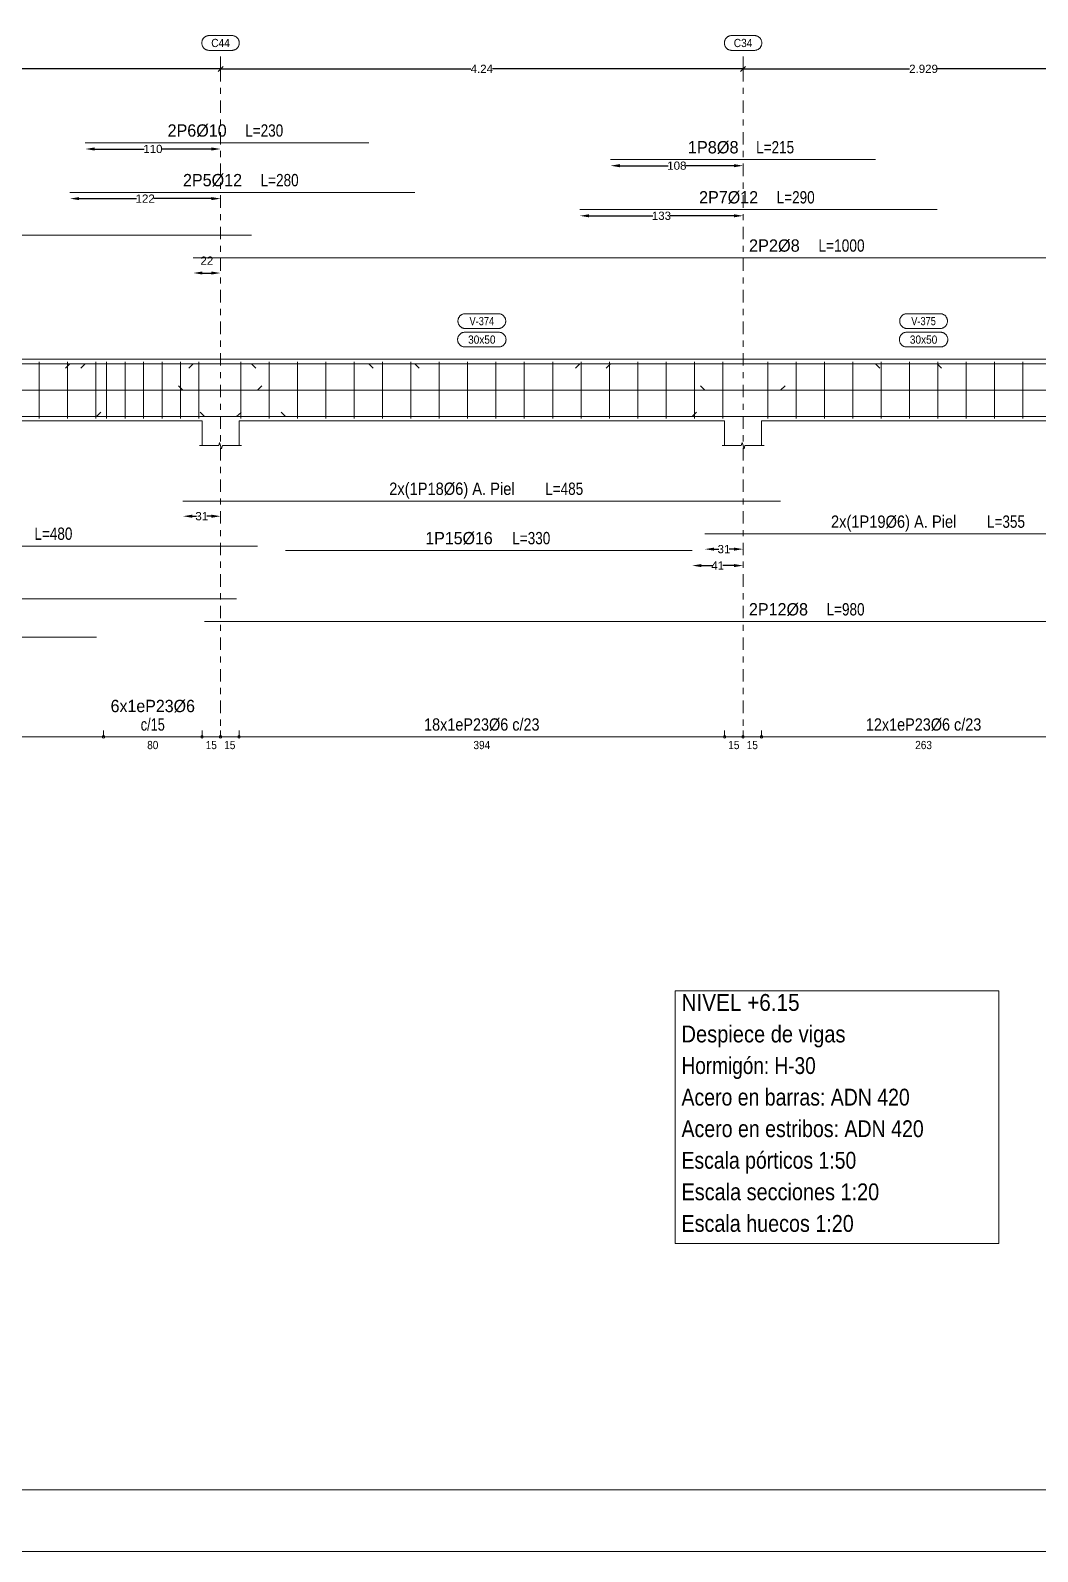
# Model space of a CAD drawing. Header units: millimetres. Extents: x 3 to 479, y -191 to 120.
# Drawn here: x 108.94 to 125.28, y -191.16 to -166.48 of the extents above; entities that cross this region are included whole.
import ezdxf
from ezdxf.enums import TextEntityAlignment as Align

# ---------------------------------------------------------------- set-up
doc = ezdxf.new("R2010")
doc.units = ezdxf.units.MM
doc.linetypes.add('CYPE_RAYAPUNTO', pattern=[0.4125, 0.2025, -0.105, 0, -0.105])
for name, color, linetype, lineweight in [('ALZ_ARM_LONG_ARM_TEXTOS', 3, 'Continuous', 9), ('ALZ_ARM_LONG_TXT_LONG', 3, 'Continuous', 9), ('ALZ_ARM_TRANS_TXT_EST', 3, 'Continuous', 9), ('ALZ_CONT_NUDOS', 122, 'Continuous', 9), ('ALZ_CONT_VIG_HORMIGON', 2, 'Continuous', 9), ('ALZ_COT_COT_ARM', 3, 'Continuous', 0), ('ALZ_COT_COT_EST', 3, 'Continuous', 0), ('ALZ_COT_COT_LIN_APOYOS', 2, 'CYPE_RAYAPUNTO', 0), ('ALZ_COT_LONGITUD_PROYECTADA', 122, 'Continuous', 0), ('ALZ_COT_TEXTOS_ESTRIBOS', 122, 'Continuous', 0), ('ALZ_REF_COT_LIN_AUX_COTA', 2, 'CYPE_RAYAPUNTO', 9), ('ALZ_REF_REF_NOMBRE', 3, 'Continuous', 9), ('ALZ_REF_REF_REFERENCIA', 3, 'Continuous', 9), ('ALZ_REF_TEXTO_REF_NOMBRE', 3, 'Continuous', 9), ('ALZ_REF_TEXTO_REF_REFERENCIA', 3, 'Continuous', 9), ('ARM_LONGITUDINAL_Ø10', 103, 'Continuous', 9), ('ARM_LONGITUDINAL_Ø12', 171, 'Continuous', 9), ('ARM_LONGITUDINAL_Ø16', 212, 'Continuous', 9), ('ARM_LONGITUDINAL_Ø6', 151, 'Continuous', 9), ('ARM_LONGITUDINAL_Ø8', 32, 'Continuous', 9), ('ARM_TRANSVERSAL_Ø6', 151, 'Continuous', 9), ('RECUAD_LIMITES', 2, 'Continuous', 0), ('RECUAD_MARCO', 1, 'Continuous', 20), ('TAB_COM_LINEAS', 1, 'Continuous', 9), ('TAB_COM_TEXTOS', 1, 'Continuous', 9)]:
    doc.layers.add(name, color=color, linetype=linetype, lineweight=lineweight)
doc.styles.add('CYPETXT_0.2_romans', font='arial.ttf', dxfattribs={"height": 0.133333})
doc.styles.add('CYPETXT_romans', font='arial.ttf', dxfattribs={"height": 0.2})
doc.dimstyles.new('cype_arrow', dxfattribs={"dimtxt": 0.18, "dimasz": 0.15, "dimexe": 0.05, "dimexo": 0.05, "dimgap": 0, "dimtad": 0, "dimdec": 4, "dimzin": 0, "dimdsep": 46, "dimtxsty": 'CYPETXT_0.2_romans', "dimcen": 0.09, "dimadec": 0, "dimazin": 0, "dimtfac": 1, "dimtdec": 4, "dimtofl": 0, "dimtmove": 2, "dimatfit": 3, "dimfxl": 1, "dimtolj": 1, "dimtzin": 0, "dimarcsym": 0})
doc.dimstyles.new('cype_oblique', dxfattribs={"dimtxt": 0.18, "dimasz": 0.18, "dimexe": 0.05, "dimexo": 0.05, "dimgap": 0, "dimtad": 0, "dimdec": 4, "dimzin": 0, "dimdsep": 46, "dimtxsty": 'CYPETXT_0.2_romans', "dimblk": 'OBLIQUE', "dimtsz": 0.04, "dimcen": 0.09, "dimadec": 0, "dimazin": 0, "dimtfac": 1, "dimtdec": 4, "dimtofl": 0, "dimtmove": 2, "dimatfit": 3, "dimfxl": 1, "dimtolj": 1, "dimtzin": 0, "dimarcsym": 0})

# ---------------------------------------------------------------- blocks, each defined once
blk = doc.blocks.new('*D785')
at = {"layer": 'ALZ_COT_LONGITUD_PROYECTADA', "color": 0, "lineweight": -2, "transparency": 16777216}
for p, q in [((103.145, -167.147), (103.225, -167.067)), ((111.985, -167.147), (112.065, -167.067)), ((103.185, -167.107), (107.43, -167.107)), ((112.025, -167.107), (107.78, -167.107))]:
    blk.add_line(p, q, dxfattribs=at)
at = {"layer": 'Defpoints', "color": 0, "transparency": 16777216}
for p in [(103.185, -167.107), (103.185, -167.107), (112.025, -167.107)]:
    blk.add_point(p, dxfattribs=at)
at = {"layer": 'ALZ_COT_LONGITUD_PROYECTADA', "color": 0, "transparency": 16777216, "insert": (107.605, -167.107), "char_height": 0.1333, "attachment_point": 5, "style": 'CYPETXT_0.2_romans'}
blk.add_mtext('\\A1;4.42', dxfattribs=at)
blk = doc.blocks.new('_OBLIQUE')
at = {"color": 0, "linetype": 'ByBlock', "lineweight": -2}
blk.add_line((-0.5, -0.5), (0.5, 0.5), dxfattribs=at)
blk = doc.blocks.new('*D786')
at = {"layer": 'ALZ_COT_LONGITUD_PROYECTADA', "color": 0, "lineweight": -2, "transparency": 16777216}
for p, q in [((111.985, -167.147), (112.065, -167.067)), ((120.465, -167.147), (120.545, -167.067)), ((112.025, -167.107), (116.089, -167.107)), ((120.505, -167.107), (116.441, -167.107))]:
    blk.add_line(p, q, dxfattribs=at)
at = {"layer": 'Defpoints', "color": 0, "transparency": 16777216}
for p in [(112.025, -167.107), (112.025, -167.107), (120.505, -167.107)]:
    blk.add_point(p, dxfattribs=at)
at = {"layer": 'ALZ_COT_LONGITUD_PROYECTADA', "color": 0, "transparency": 16777216, "insert": (116.265, -167.107), "char_height": 0.1333, "attachment_point": 5, "style": 'CYPETXT_0.2_romans'}
blk.add_mtext('\\A1;4.24', dxfattribs=at)
blk = doc.blocks.new('*D787')
at = {"layer": 'ALZ_COT_LONGITUD_PROYECTADA', "color": 0, "lineweight": -2, "transparency": 16777216}
for p, q in [((120.465, -167.147), (120.545, -167.067)), ((126.324, -167.147), (126.404, -167.067)), ((120.505, -167.107), (123.208, -167.107)), ((126.364, -167.107), (123.66, -167.107))]:
    blk.add_line(p, q, dxfattribs=at)
at = {"layer": 'Defpoints', "color": 0, "transparency": 16777216}
for p in [(120.505, -167.107), (120.505, -167.107), (126.364, -167.107)]:
    blk.add_point(p, dxfattribs=at)
at = {"layer": 'ALZ_COT_LONGITUD_PROYECTADA', "color": 0, "transparency": 16777216, "insert": (123.434, -167.107), "char_height": 0.1333, "attachment_point": 5, "style": 'CYPETXT_0.2_romans'}
blk.add_mtext('\\A1;2.929', dxfattribs=at)
blk = doc.blocks.new('*D790')
at = {"layer": 'ALZ_COT_COT_ARM', "color": 0, "lineweight": -2, "transparency": 16777216}
for p, q in [((111.565, -174.365), (111.637, -174.365)), ((111.875, -174.365), (111.803, -174.365))]:
    blk.add_line(p, q, dxfattribs=at)
at = {"layer": 'ALZ_COT_COT_ARM', "color": 0, "transparency": 16777216}
for points in [[(111.565, -174.34), (111.565, -174.39), (111.415, -174.365)], [(111.875, -174.34), (111.875, -174.39), (112.025, -174.365)]]:
    blk.add_solid(points, dxfattribs=at)
at = {"layer": 'Defpoints', "color": 0, "transparency": 16777216}
for p in [(111.415, -174.365), (112.025, -174.365), (112.025, -174.365)]:
    blk.add_point(p, dxfattribs=at)
at = {"layer": 'ALZ_COT_COT_ARM', "color": 0, "transparency": 16777216, "insert": (111.72, -174.365), "char_height": 0.1333, "attachment_point": 5, "style": 'CYPETXT_0.2_romans'}
blk.add_mtext('\\A1;31', dxfattribs=at)
blk = doc.blocks.new('*D791')
at = {"layer": 'ALZ_COT_COT_ARM', "color": 0, "lineweight": -2, "transparency": 16777216}
for p, q in [((120.034, -174.899), (120.112, -174.899)), ((120.355, -174.899), (120.277, -174.899))]:
    blk.add_line(p, q, dxfattribs=at)
at = {"layer": 'ALZ_COT_COT_ARM', "color": 0, "transparency": 16777216}
for points in [[(120.034, -174.874), (120.034, -174.924), (119.884, -174.899)], [(120.355, -174.874), (120.355, -174.924), (120.505, -174.899)]]:
    blk.add_solid(points, dxfattribs=at)
at = {"layer": 'Defpoints', "color": 0, "transparency": 16777216}
for p in [(119.884, -174.899), (120.505, -174.899), (120.505, -174.899)]:
    blk.add_point(p, dxfattribs=at)
at = {"layer": 'ALZ_COT_COT_ARM', "color": 0, "transparency": 16777216, "insert": (120.195, -174.899), "char_height": 0.1333, "attachment_point": 5, "style": 'CYPETXT_0.2_romans'}
blk.add_mtext('\\A1;31', dxfattribs=at)
blk = doc.blocks.new('*D793')
at = {"layer": 'ALZ_COT_COT_ARM', "color": 0, "lineweight": -2, "transparency": 16777216}
blk.add_line((111.732, -170.419), (111.875, -170.419), dxfattribs=at)
at = {"layer": 'ALZ_COT_COT_ARM', "color": 0, "transparency": 16777216}
for points in [[(111.732, -170.394), (111.732, -170.444), (111.582, -170.419)], [(111.875, -170.394), (111.875, -170.444), (112.025, -170.419)]]:
    blk.add_solid(points, dxfattribs=at)
at = {"layer": 'Defpoints', "color": 0, "transparency": 16777216}
for p in [(111.582, -170.419), (112.025, -170.419), (112.025, -170.419)]:
    blk.add_point(p, dxfattribs=at)
at = {"layer": 'ALZ_COT_COT_ARM', "color": 0, "transparency": 16777216, "insert": (111.803, -170.218), "char_height": 0.1333, "attachment_point": 5, "style": 'CYPETXT_0.2_romans'}
blk.add_mtext('\\A1;22', dxfattribs=at)
blk = doc.blocks.new('*D794')
at = {"layer": 'ALZ_COT_COT_ARM', "color": 0, "lineweight": -2, "transparency": 16777216}
for p, q in [((109.73, -169.212), (110.662, -169.212)), ((111.875, -169.212), (110.943, -169.212))]:
    blk.add_line(p, q, dxfattribs=at)
at = {"layer": 'ALZ_COT_COT_ARM', "color": 0, "transparency": 16777216}
for points in [[(109.73, -169.187), (109.73, -169.237), (109.58, -169.212)], [(111.875, -169.187), (111.875, -169.237), (112.025, -169.212)]]:
    blk.add_solid(points, dxfattribs=at)
at = {"layer": 'Defpoints', "color": 0, "transparency": 16777216}
for p in [(109.58, -169.212), (112.025, -169.212), (112.025, -169.212)]:
    blk.add_point(p, dxfattribs=at)
at = {"layer": 'ALZ_COT_COT_ARM', "color": 0, "transparency": 16777216, "insert": (110.802, -169.212), "char_height": 0.1333, "attachment_point": 5, "style": 'CYPETXT_0.2_romans'}
blk.add_mtext('\\A1;122', dxfattribs=at)
blk = doc.blocks.new('*D795')
at = {"layer": 'ALZ_COT_COT_ARM', "color": 0, "lineweight": -2, "transparency": 16777216}
for p, q in [((109.98, -168.407), (110.787, -168.407)), ((111.875, -168.407), (111.068, -168.407))]:
    blk.add_line(p, q, dxfattribs=at)
at = {"layer": 'ALZ_COT_COT_ARM', "color": 0, "transparency": 16777216}
for points in [[(109.98, -168.382), (109.98, -168.432), (109.83, -168.407)], [(111.875, -168.382), (111.875, -168.432), (112.025, -168.407)]]:
    blk.add_solid(points, dxfattribs=at)
at = {"layer": 'Defpoints', "color": 0, "transparency": 16777216}
for p in [(109.83, -168.407), (112.025, -168.407), (112.025, -168.407)]:
    blk.add_point(p, dxfattribs=at)
at = {"layer": 'ALZ_COT_COT_ARM', "color": 0, "transparency": 16777216, "insert": (110.927, -168.407), "char_height": 0.1333, "attachment_point": 5, "style": 'CYPETXT_0.2_romans'}
blk.add_mtext('\\A1;110', dxfattribs=at)
blk = doc.blocks.new('*D796')
at = {"layer": 'ALZ_COT_COT_ARM', "color": 0, "lineweight": -2, "transparency": 16777216}
for p, q in [((118.005, -169.491), (119.039, -169.491)), ((120.355, -169.491), (119.321, -169.491))]:
    blk.add_line(p, q, dxfattribs=at)
at = {"layer": 'ALZ_COT_COT_ARM', "color": 0, "transparency": 16777216}
for points in [[(118.005, -169.466), (118.005, -169.516), (117.855, -169.491)], [(120.355, -169.466), (120.355, -169.516), (120.505, -169.491)]]:
    blk.add_solid(points, dxfattribs=at)
at = {"layer": 'Defpoints', "color": 0, "transparency": 16777216}
for p in [(117.855, -169.491), (120.505, -169.491), (120.505, -169.491)]:
    blk.add_point(p, dxfattribs=at)
at = {"layer": 'ALZ_COT_COT_ARM', "color": 0, "transparency": 16777216, "insert": (119.18, -169.491), "char_height": 0.1333, "attachment_point": 5, "style": 'CYPETXT_0.2_romans'}
blk.add_mtext('\\A1;133', dxfattribs=at)
blk = doc.blocks.new('*D797')
at = {"layer": 'ALZ_COT_COT_ARM', "color": 0, "lineweight": -2, "transparency": 16777216}
for p, q in [((118.505, -168.678), (119.289, -168.678)), ((120.355, -168.678), (119.571, -168.678))]:
    blk.add_line(p, q, dxfattribs=at)
at = {"layer": 'ALZ_COT_COT_ARM', "color": 0, "transparency": 16777216}
for points in [[(118.505, -168.653), (118.505, -168.703), (118.355, -168.678)], [(120.355, -168.653), (120.355, -168.703), (120.505, -168.678)]]:
    blk.add_solid(points, dxfattribs=at)
at = {"layer": 'Defpoints', "color": 0, "transparency": 16777216}
for p in [(118.355, -168.678), (120.505, -168.678), (120.505, -168.678)]:
    blk.add_point(p, dxfattribs=at)
at = {"layer": 'ALZ_COT_COT_ARM', "color": 0, "transparency": 16777216, "insert": (119.43, -168.678), "char_height": 0.1333, "attachment_point": 5, "style": 'CYPETXT_0.2_romans'}
blk.add_mtext('\\A1;108', dxfattribs=at)
blk = doc.blocks.new('*D800')
at = {"layer": 'ALZ_COT_COT_ARM', "color": 0, "lineweight": -2, "transparency": 16777216}
for p, q in [((119.83, -175.166), (120.007, -175.166)), ((120.355, -175.166), (120.178, -175.166))]:
    blk.add_line(p, q, dxfattribs=at)
at = {"layer": 'ALZ_COT_COT_ARM', "color": 0, "transparency": 16777216}
for points in [[(119.83, -175.141), (119.83, -175.191), (119.68, -175.166)], [(120.355, -175.141), (120.355, -175.191), (120.505, -175.166)]]:
    blk.add_solid(points, dxfattribs=at)
at = {"layer": 'Defpoints', "color": 0, "transparency": 16777216}
for p in [(119.68, -175.166), (120.505, -175.166), (120.505, -175.166)]:
    blk.add_point(p, dxfattribs=at)
at = {"layer": 'ALZ_COT_COT_ARM', "color": 0, "transparency": 16777216, "insert": (120.092, -175.166), "char_height": 0.1333, "attachment_point": 5, "style": 'CYPETXT_0.2_romans'}
blk.add_mtext('\\A1;41', dxfattribs=at)

msp = doc.modelspace()

# ---------------------------------------------------------------- linework, layer by layer
at = {"layer": 'ALZ_CONT_NUDOS'}
for p, q in [((111.72493, -172.81918), (111.72493, -173.21918)), ((112.32493, -172.81918), (112.32493, -173.21918)), ((120.20493, -172.81918), (120.20493, -173.21918)), ((120.80493, -172.81918), (120.80493, -173.21918))]:
    msp.add_line(p, q, dxfattribs=at)
for points in [[(111.72493, -171.81918), (112.32493, -171.81918)], [(120.20493, -171.81918), (120.80493, -171.81918)], [(111.68493, -173.21918), (111.99493, -173.21918), (112.00993, -173.16918), (112.03993, -173.26918), (112.05493, -173.21918), (112.36493, -173.21918)], [(120.16493, -173.21918), (120.47493, -173.21918), (120.48993, -173.16918), (120.51993, -173.26918), (120.53493, -173.21918), (120.84493, -173.21918)]]:
    msp.add_lwpolyline(points, dxfattribs=at)
at = {"layer": 'ALZ_CONT_VIG_HORMIGON'}
for p, q in [((104.13493, -171.81918), (111.72493, -171.81918)), ((112.32493, -171.81918), (120.20493, -171.81918)), ((120.80493, -171.81918), (126.06351, -171.81918)), ((104.13493, -172.81918), (111.72493, -172.81918)), ((112.32493, -172.81918), (120.20493, -172.81918)), ((120.80493, -172.81918), (126.06351, -172.81918))]:
    msp.add_line(p, q, dxfattribs=at)
at = {"layer": 'ALZ_COT_COT_EST'}
for p, q in [((110.12493, -177.94395), (110.12493, -177.84395)), ((111.72493, -177.94395), (111.72493, -177.84395)), ((112.02493, -177.94395), (112.02493, -177.84395)), ((112.32493, -177.94395), (112.32493, -177.84395)), ((120.20493, -177.94395), (120.20493, -177.84395)), ((120.50493, -177.94395), (120.50493, -177.84395)), ((120.80493, -177.94395), (120.80493, -177.84395))]:
    msp.add_line(p, q, dxfattribs=at)
for points in [[(105.73493, -177.94395), (110.12493, -177.94395), (110.12493, -177.84395)], [(110.12493, -177.94395), (111.72493, -177.94395), (111.72493, -177.84395)], [(111.72493, -177.94395), (112.02493, -177.94395), (112.02493, -177.84395)], [(112.02493, -177.94395), (112.32493, -177.94395), (112.32493, -177.84395)], [(112.32493, -177.94395), (120.20493, -177.94395), (120.20493, -177.84395)], [(120.20493, -177.94395), (120.50493, -177.94395), (120.50493, -177.84395)], [(120.50493, -177.94395), (120.80493, -177.94395), (120.80493, -177.84395)], [(120.80493, -177.94395), (126.06351, -177.94395), (126.06351, -177.84395)]]:
    msp.add_lwpolyline(points, dxfattribs=at)
for centre in [(110.12493, -177.94395), (110.12493, -177.94395), (111.72493, -177.94395), (111.72493, -177.94395), (112.02493, -177.94395), (112.02493, -177.94395), (112.32493, -177.94395), (112.32493, -177.94395), (120.20493, -177.94395), (120.20493, -177.94395), (120.50493, -177.94395), (120.50493, -177.94395), (120.80493, -177.94395), (120.80493, -177.94395)]:
    msp.add_circle(centre, 0.02, dxfattribs=at)
at = {"layer": 'ALZ_COT_COT_LIN_APOYOS'}
for p, q in [((112.02493, -167.10669), (112.02493, -177.94395)), ((120.50493, -167.10669), (120.50493, -177.94395))]:
    msp.add_line(p, q, dxfattribs=at)
at = {"layer": 'ALZ_REF_COT_LIN_AUX_COTA'}
for p, q in [((112.02493, -167.10669), (112.02493, -166.80669)), ((120.50493, -167.10669), (120.50493, -166.80669))]:
    msp.add_line(p, q, dxfattribs=at)
at = {"layer": 'ALZ_REF_REF_NOMBRE'}
for points in [[(116.53293, -171.07918), (116.54094, -171.07944), (116.54892, -171.08025), (116.55683, -171.08158), (116.56463, -171.08344), (116.57229, -171.08582), (116.57977, -171.0887), (116.58705, -171.09207), (116.59408, -171.09593), (116.60084, -171.10024), (116.6073, -171.105), (116.61342, -171.11018), (116.61918, -171.11575), (116.62456, -171.1217), (116.62953, -171.128), (116.63407, -171.13461), (116.63816, -171.14151), (116.64178, -171.14866), (116.64491, -171.15605), (116.64754, -171.16362), (116.64966, -171.17136), (116.65125, -171.17922), (116.65232, -171.18717), (116.65286, -171.19517), (116.65286, -171.20319), (116.65232, -171.21119), (116.65125, -171.21914), (116.64966, -171.227), (116.64754, -171.23473), (116.64491, -171.24231), (116.64178, -171.24969), (116.63816, -171.25685), (116.63407, -171.26375), (116.62953, -171.27036), (116.62456, -171.27665), (116.61918, -171.2826), (116.61342, -171.28818), (116.6073, -171.29335), (116.60084, -171.29811), (116.59408, -171.30243), (116.58705, -171.30628), (116.57977, -171.30965), (116.57229, -171.31254), (116.56463, -171.31491), (116.55683, -171.31677), (116.54892, -171.31811), (116.54094, -171.31891), (116.53293, -171.31918), (115.99693, -171.31918), (115.98891, -171.31891), (115.98093, -171.31811), (115.97302, -171.31677), (115.96522, -171.31491), (115.95756, -171.31254), (115.95008, -171.30965), (115.9428, -171.30628), (115.93577, -171.30243), (115.92901, -171.29811), (115.92256, -171.29335), (115.91643, -171.28818), (115.91067, -171.2826), (115.90529, -171.27665), (115.90032, -171.27036), (115.89578, -171.26375), (115.89169, -171.25685), (115.88808, -171.24969), (115.88494, -171.24231), (115.88231, -171.23473), (115.88019, -171.227), (115.8786, -171.21914), (115.87753, -171.21119), (115.87699, -171.20319), (115.87699, -171.19517), (115.87753, -171.18717), (115.8786, -171.17922), (115.88019, -171.17136), (115.88231, -171.16362), (115.88494, -171.15605), (115.88808, -171.14866), (115.89169, -171.14151), (115.89578, -171.13461), (115.90032, -171.128), (115.90529, -171.1217), (115.91067, -171.11575), (115.91643, -171.11018), (115.92256, -171.105), (115.92901, -171.10024), (115.93577, -171.09593), (115.9428, -171.09207), (115.95008, -171.0887), (115.95756, -171.08582), (115.96522, -171.08344), (115.97302, -171.08158), (115.98093, -171.08025), (115.98891, -171.07944), (115.99693, -171.07918), (116.53293, -171.07918)], [(123.70222, -171.07918), (123.71023, -171.07944), (123.71821, -171.08025), (123.72612, -171.08158), (123.73392, -171.08344), (123.74158, -171.08582), (123.74906, -171.0887), (123.75634, -171.09207), (123.76337, -171.09593), (123.77013, -171.10024), (123.77659, -171.105), (123.78271, -171.11018), (123.78847, -171.11575), (123.79385, -171.1217), (123.79882, -171.128), (123.80336, -171.13461), (123.80745, -171.14151), (123.81107, -171.14866), (123.8142, -171.15605), (123.81683, -171.16362), (123.81895, -171.17136), (123.82054, -171.17922), (123.82161, -171.18717), (123.82215, -171.19517), (123.82215, -171.20319), (123.82161, -171.21119), (123.82054, -171.21914), (123.81895, -171.227), (123.81683, -171.23473), (123.8142, -171.24231), (123.81107, -171.24969), (123.80745, -171.25685), (123.80336, -171.26375), (123.79882, -171.27036), (123.79385, -171.27665), (123.78847, -171.2826), (123.78271, -171.28818), (123.77659, -171.29335), (123.77013, -171.29811), (123.76337, -171.30243), (123.75634, -171.30628), (123.74906, -171.30965), (123.74158, -171.31254), (123.73392, -171.31491), (123.72612, -171.31677), (123.71821, -171.31811), (123.71023, -171.31891), (123.70222, -171.31918), (123.16622, -171.31918), (123.1582, -171.31891), (123.15022, -171.31811), (123.14231, -171.31677), (123.13451, -171.31491), (123.12685, -171.31254), (123.11937, -171.30965), (123.11209, -171.30628), (123.10506, -171.30243), (123.0983, -171.29811), (123.09185, -171.29335), (123.08572, -171.28818), (123.07996, -171.2826), (123.07458, -171.27665), (123.06961, -171.27036), (123.06507, -171.26375), (123.06098, -171.25685), (123.05736, -171.24969), (123.05423, -171.24231), (123.0516, -171.23473), (123.04948, -171.227), (123.04789, -171.21914), (123.04682, -171.21119), (123.04628, -171.20319), (123.04628, -171.19517), (123.04682, -171.18717), (123.04789, -171.17922), (123.04948, -171.17136), (123.0516, -171.16362), (123.05423, -171.15605), (123.05736, -171.14866), (123.06098, -171.14151), (123.06507, -171.13461), (123.06961, -171.128), (123.07458, -171.1217), (123.07996, -171.11575), (123.08572, -171.11018), (123.09185, -171.105), (123.0983, -171.10024), (123.10506, -171.09593), (123.11209, -171.09207), (123.11937, -171.0887), (123.12685, -171.08582), (123.13451, -171.08344), (123.14231, -171.08158), (123.15022, -171.08025), (123.1582, -171.07944), (123.16622, -171.07918), (123.70222, -171.07918)], [(116.53793, -171.37918), (116.54594, -171.37944), (116.55392, -171.38025), (116.56183, -171.38158), (116.56963, -171.38344), (116.57729, -171.38582), (116.58477, -171.3887), (116.59205, -171.39207), (116.59908, -171.39593), (116.60584, -171.40024), (116.6123, -171.405), (116.61842, -171.41018), (116.62418, -171.41575), (116.62956, -171.4217), (116.63453, -171.428), (116.63907, -171.43461), (116.64316, -171.44151), (116.64678, -171.44866), (116.64991, -171.45605), (116.65254, -171.46362), (116.65466, -171.47136), (116.65625, -171.47922), (116.65732, -171.48717), (116.65786, -171.49517), (116.65786, -171.50319), (116.65732, -171.51119), (116.65625, -171.51914), (116.65466, -171.527), (116.65254, -171.53473), (116.64991, -171.54231), (116.64678, -171.54969), (116.64316, -171.55685), (116.63907, -171.56375), (116.63453, -171.57036), (116.62956, -171.57665), (116.62418, -171.5826), (116.61842, -171.58818), (116.6123, -171.59335), (116.60584, -171.59811), (116.59908, -171.60243), (116.59205, -171.60628), (116.58477, -171.60965), (116.57729, -171.61254), (116.56963, -171.61491), (116.56183, -171.61677), (116.55392, -171.61811), (116.54594, -171.61891), (116.53793, -171.61918), (115.99193, -171.61918), (115.98391, -171.61891), (115.97593, -171.61811), (115.96802, -171.61677), (115.96022, -171.61491), (115.95256, -171.61254), (115.94508, -171.60965), (115.9378, -171.60628), (115.93077, -171.60243), (115.92401, -171.59811), (115.91756, -171.59335), (115.91143, -171.58818), (115.90567, -171.5826), (115.90029, -171.57665), (115.89532, -171.57036), (115.89078, -171.56375), (115.88669, -171.55685), (115.88308, -171.54969), (115.87994, -171.54231), (115.87731, -171.53473), (115.87519, -171.527), (115.8736, -171.51914), (115.87253, -171.51119), (115.87199, -171.50319), (115.87199, -171.49517), (115.87253, -171.48717), (115.8736, -171.47922), (115.87519, -171.47136), (115.87731, -171.46362), (115.87994, -171.45605), (115.88308, -171.44866), (115.88669, -171.44151), (115.89078, -171.43461), (115.89532, -171.428), (115.90029, -171.4217), (115.90567, -171.41575), (115.91143, -171.41018), (115.91756, -171.405), (115.92401, -171.40024), (115.93077, -171.39593), (115.9378, -171.39207), (115.94508, -171.3887), (115.95256, -171.38582), (115.96022, -171.38344), (115.96802, -171.38158), (115.97593, -171.38025), (115.98391, -171.37944), (115.99193, -171.37918), (116.53793, -171.37918)], [(123.70722, -171.37918), (123.71523, -171.37944), (123.72321, -171.38025), (123.73112, -171.38158), (123.73892, -171.38344), (123.74658, -171.38582), (123.75406, -171.3887), (123.76134, -171.39207), (123.76837, -171.39593), (123.77513, -171.40024), (123.78159, -171.405), (123.78771, -171.41018), (123.79347, -171.41575), (123.79885, -171.4217), (123.80382, -171.428), (123.80836, -171.43461), (123.81245, -171.44151), (123.81607, -171.44866), (123.8192, -171.45605), (123.82183, -171.46362), (123.82395, -171.47136), (123.82554, -171.47922), (123.82661, -171.48717), (123.82715, -171.49517), (123.82715, -171.50319), (123.82661, -171.51119), (123.82554, -171.51914), (123.82395, -171.527), (123.82183, -171.53473), (123.8192, -171.54231), (123.81607, -171.54969), (123.81245, -171.55685), (123.80836, -171.56375), (123.80382, -171.57036), (123.79885, -171.57665), (123.79347, -171.5826), (123.78771, -171.58818), (123.78159, -171.59335), (123.77513, -171.59811), (123.76837, -171.60243), (123.76134, -171.60628), (123.75406, -171.60965), (123.74658, -171.61254), (123.73892, -171.61491), (123.73112, -171.61677), (123.72321, -171.61811), (123.71523, -171.61891), (123.70722, -171.61918), (123.16122, -171.61918), (123.1532, -171.61891), (123.14522, -171.61811), (123.13731, -171.61677), (123.12951, -171.61491), (123.12185, -171.61254), (123.11437, -171.60965), (123.10709, -171.60628), (123.10006, -171.60243), (123.0933, -171.59811), (123.08685, -171.59335), (123.08072, -171.58818), (123.07496, -171.5826), (123.06958, -171.57665), (123.06461, -171.57036), (123.06007, -171.56375), (123.05598, -171.55685), (123.05236, -171.54969), (123.04923, -171.54231), (123.0466, -171.53473), (123.04448, -171.527), (123.04289, -171.51914), (123.04182, -171.51119), (123.04128, -171.50319), (123.04128, -171.49517), (123.04182, -171.48717), (123.04289, -171.47922), (123.04448, -171.47136), (123.0466, -171.46362), (123.04923, -171.45605), (123.05236, -171.44866), (123.05598, -171.44151), (123.06007, -171.43461), (123.06461, -171.428), (123.06958, -171.4217), (123.07496, -171.41575), (123.08072, -171.41018), (123.08685, -171.405), (123.0933, -171.40024), (123.10006, -171.39593), (123.10709, -171.39207), (123.11437, -171.3887), (123.12185, -171.38582), (123.12951, -171.38344), (123.13731, -171.38158), (123.14522, -171.38025), (123.1532, -171.37944), (123.16122, -171.37918), (123.70722, -171.37918)]]:
    msp.add_lwpolyline(points, close=True, dxfattribs=at)
at = {"layer": 'ALZ_REF_REF_REFERENCIA'}
for points in [[(112.20893, -166.56669), (112.21694, -166.56696), (112.22492, -166.56776), (112.23283, -166.5691), (112.24063, -166.57096), (112.24829, -166.57333), (112.25577, -166.57622), (112.26305, -166.57959), (112.27008, -166.58345), (112.27684, -166.58776), (112.2833, -166.59252), (112.28942, -166.5977), (112.29518, -166.60327), (112.30056, -166.60922), (112.30553, -166.61551), (112.31007, -166.62212), (112.31416, -166.62902), (112.31778, -166.63618), (112.32091, -166.64356), (112.32354, -166.65114), (112.32566, -166.65888), (112.32725, -166.66673), (112.32832, -166.67468), (112.32886, -166.68268), (112.32886, -166.6907), (112.32832, -166.69871), (112.32725, -166.70665), (112.32566, -166.71451), (112.32354, -166.72225), (112.32091, -166.72982), (112.31778, -166.73721), (112.31416, -166.74436), (112.31007, -166.75126), (112.30553, -166.75788), (112.30056, -166.76417), (112.29518, -166.77012), (112.28942, -166.77569), (112.2833, -166.78087), (112.27684, -166.78563), (112.27008, -166.78994), (112.26305, -166.7938), (112.25577, -166.79717), (112.24829, -166.80005), (112.24063, -166.80243), (112.23283, -166.80429), (112.22492, -166.80562), (112.21694, -166.80643), (112.20893, -166.80669), (111.84093, -166.80669), (111.83291, -166.80643), (111.82493, -166.80562), (111.81702, -166.80429), (111.80922, -166.80243), (111.80156, -166.80005), (111.79408, -166.79717), (111.7868, -166.7938), (111.77977, -166.78994), (111.77301, -166.78563), (111.76656, -166.78087), (111.76043, -166.77569), (111.75467, -166.77012), (111.74929, -166.76417), (111.74432, -166.75788), (111.73978, -166.75126), (111.73569, -166.74436), (111.73208, -166.73721), (111.72894, -166.72982), (111.72631, -166.72225), (111.72419, -166.71451), (111.7226, -166.70665), (111.72153, -166.69871), (111.72099, -166.6907), (111.72099, -166.68268), (111.72153, -166.67468), (111.7226, -166.66673), (111.72419, -166.65888), (111.72631, -166.65114), (111.72894, -166.64356), (111.73208, -166.63618), (111.73569, -166.62902), (111.73978, -166.62212), (111.74432, -166.61551), (111.74929, -166.60922), (111.75467, -166.60327), (111.76043, -166.5977), (111.76656, -166.59252), (111.77301, -166.58776), (111.77977, -166.58345), (111.7868, -166.57959), (111.79408, -166.57622), (111.80156, -166.57333), (111.80922, -166.57096), (111.81702, -166.5691), (111.82493, -166.56776), (111.83291, -166.56696), (111.84093, -166.56669), (112.20893, -166.56669)], [(120.68893, -166.56669), (120.69694, -166.56696), (120.70492, -166.56776), (120.71283, -166.5691), (120.72063, -166.57096), (120.72829, -166.57333), (120.73577, -166.57622), (120.74305, -166.57959), (120.75008, -166.58345), (120.75684, -166.58776), (120.7633, -166.59252), (120.76942, -166.5977), (120.77518, -166.60327), (120.78056, -166.60922), (120.78553, -166.61551), (120.79007, -166.62212), (120.79416, -166.62902), (120.79778, -166.63618), (120.80091, -166.64356), (120.80354, -166.65114), (120.80566, -166.65888), (120.80725, -166.66673), (120.80832, -166.67468), (120.80886, -166.68268), (120.80886, -166.6907), (120.80832, -166.69871), (120.80725, -166.70665), (120.80566, -166.71451), (120.80354, -166.72225), (120.80091, -166.72982), (120.79778, -166.73721), (120.79416, -166.74436), (120.79007, -166.75126), (120.78553, -166.75788), (120.78056, -166.76417), (120.77518, -166.77012), (120.76942, -166.77569), (120.7633, -166.78087), (120.75684, -166.78563), (120.75008, -166.78994), (120.74305, -166.7938), (120.73577, -166.79717), (120.72829, -166.80005), (120.72063, -166.80243), (120.71283, -166.80429), (120.70492, -166.80562), (120.69694, -166.80643), (120.68893, -166.80669), (120.32093, -166.80669), (120.31291, -166.80643), (120.30493, -166.80562), (120.29702, -166.80429), (120.28922, -166.80243), (120.28156, -166.80005), (120.27408, -166.79717), (120.2668, -166.7938), (120.25977, -166.78994), (120.25301, -166.78563), (120.24656, -166.78087), (120.24043, -166.77569), (120.23467, -166.77012), (120.22929, -166.76417), (120.22432, -166.75788), (120.21978, -166.75126), (120.21569, -166.74436), (120.21208, -166.73721), (120.20894, -166.72982), (120.20631, -166.72225), (120.20419, -166.71451), (120.2026, -166.70665), (120.20153, -166.69871), (120.20099, -166.6907), (120.20099, -166.68268), (120.20153, -166.67468), (120.2026, -166.66673), (120.20419, -166.65888), (120.20631, -166.65114), (120.20894, -166.64356), (120.21208, -166.63618), (120.21569, -166.62902), (120.21978, -166.62212), (120.22432, -166.61551), (120.22929, -166.60922), (120.23467, -166.60327), (120.24043, -166.5977), (120.24656, -166.59252), (120.25301, -166.58776), (120.25977, -166.58345), (120.2668, -166.57959), (120.27408, -166.57622), (120.28156, -166.57333), (120.28922, -166.57096), (120.29702, -166.5691), (120.30493, -166.56776), (120.31291, -166.56696), (120.32093, -166.56669), (120.68893, -166.56669)]]:
    msp.add_lwpolyline(points, close=True, dxfattribs=at)
at = {"layer": 'ARM_LONGITUDINAL_Ø10'}
for p, q in [((109.82993, -171.89118), (109.75922, -171.96189)), ((114.42993, -171.89118), (114.50064, -171.96189))]:
    msp.add_line(p, q, dxfattribs=at)
for points in [[(109.82993, -168.30669), (114.42993, -168.30669)], [(109.82993, -171.89118), (114.42993, -171.89118)]]:
    msp.add_lwpolyline(points, dxfattribs=at)
at = {"layer": 'ARM_LONGITUDINAL_Ø12'}
for p, q in [((109.57993, -171.89118), (109.50922, -171.96189)), ((115.17993, -171.89118), (115.25064, -171.96189)), ((117.85493, -171.89118), (117.78422, -171.96189)), ((123.65493, -171.89118), (123.72564, -171.96189))]:
    msp.add_line(p, q, dxfattribs=at)
for points in [[(109.57993, -169.11194), (115.17993, -169.11194)], [(117.85493, -169.39053), (123.65493, -169.39053)], [(109.57993, -171.89118), (115.17993, -171.89118)], [(117.85493, -171.89118), (123.65493, -171.89118)]]:
    msp.add_lwpolyline(points, dxfattribs=at)
at = {"layer": 'ARM_LONGITUDINAL_Ø16'}
for p, q in [((110.00998, -172.74718), (110.0807, -172.67647)), ((112.28493, -172.74718), (112.35957, -172.68063)), ((113.07993, -172.74718), (113.00922, -172.67647)), ((119.67993, -172.74718), (119.75064, -172.67647))]:
    msp.add_line(p, q, dxfattribs=at)
for points in [[(103.22493, -172.22718), (103.22493, -172.65118), (103.23223, -172.68791), (103.25304, -172.71906), (103.28419, -172.73987), (103.32093, -172.74718), (112.28493, -172.74718)], [(105.00998, -172.74718), (110.00998, -172.74718)], [(113.07993, -172.74718), (119.67993, -172.74718)], [(113.07993, -174.92048), (119.67993, -174.92048)], [(103.22493, -175.18655), (103.22493, -175.61055), (103.23223, -175.64729), (103.25304, -175.67844), (103.28419, -175.69925), (103.32093, -175.70655), (112.28493, -175.70655)], [(105.00998, -176.32655), (110.00998, -176.32655)]]:
    msp.add_lwpolyline(points, dxfattribs=at)
at = {"layer": 'ARM_LONGITUDINAL_Ø6'}
for p, q in [((111.41493, -172.31918), (111.34422, -172.24847)), ((112.62493, -172.31918), (112.69564, -172.24847)), ((119.88422, -172.31918), (119.81351, -172.24847)), ((121.11493, -172.31918), (121.18564, -172.24847))]:
    msp.add_line(p, q, dxfattribs=at)
for points in [[(103.2665, -172.31918), (112.62493, -172.31918)], [(111.41493, -172.31918), (121.11493, -172.31918)], [(119.88422, -172.31918), (126.98422, -172.31918)], [(111.41493, -174.11918), (121.11493, -174.11918)], [(103.32493, -174.6751), (103.24571, -174.8123), (103.24822, -174.82652), (103.25544, -174.83902), (103.2665, -174.8483), (112.62493, -174.8483)], [(119.88422, -174.65299), (126.98422, -174.65299)]]:
    msp.add_lwpolyline(points, dxfattribs=at)
at = {"layer": 'ARM_LONGITUDINAL_Ø8'}
for p, q in [((111.58182, -171.89118), (111.51111, -171.96189)), ((112.52493, -171.89118), (112.59564, -171.96189)), ((118.35493, -171.89118), (118.28422, -171.96189)), ((122.65493, -171.89118), (122.72564, -171.96189)), ((111.76493, -172.74718), (111.69422, -172.67647))]:
    msp.add_line(p, q, dxfattribs=at)
for points in [[(118.35493, -168.57828), (122.65493, -168.57828)], [(103.22493, -169.80371), (112.52493, -169.80371)], [(111.58182, -170.17318), (131.58182, -170.17318)], [(103.22493, -171.89118), (112.52493, -171.89118)], [(111.58182, -171.89118), (131.58182, -171.89118)], [(118.35493, -171.89118), (122.65493, -171.89118)], [(111.76493, -172.74718), (131.36351, -172.74718)], [(111.76493, -176.07511), (131.36351, -176.07511)]]:
    msp.add_lwpolyline(points, dxfattribs=at)
at = {"layer": 'ARM_TRANSVERSAL_Ø6'}
for p, q in [((109.07993, -171.85918), (109.07993, -172.77918)), ((109.53993, -171.85918), (109.53993, -172.77918)), ((109.99993, -171.85918), (109.99993, -172.77918)), ((110.17493, -171.85918), (110.17493, -172.77918)), ((110.47493, -171.85918), (110.47493, -172.77918)), ((110.77493, -171.85918), (110.77493, -172.77918)), ((111.07493, -171.85918), (111.07493, -172.77918)), ((111.37493, -171.85918), (111.37493, -172.77918)), ((111.67493, -171.85918), (111.67493, -172.77918)), ((112.35493, -171.85918), (112.35493, -172.77918)), ((112.81493, -171.85918), (112.81493, -172.77918)), ((113.27493, -171.85918), (113.27493, -172.77918)), ((113.73493, -171.85918), (113.73493, -172.77918)), ((114.19493, -171.85918), (114.19493, -172.77918)), ((114.65493, -171.85918), (114.65493, -172.77918)), ((115.11493, -171.85918), (115.11493, -172.77918)), ((115.57493, -171.85918), (115.57493, -172.77918)), ((116.03493, -171.85918), (116.03493, -172.77918)), ((116.49493, -171.85918), (116.49493, -172.77918)), ((116.95493, -171.85918), (116.95493, -172.77918)), ((117.41493, -171.85918), (117.41493, -172.77918)), ((117.87493, -171.85918), (117.87493, -172.77918)), ((118.33493, -171.85918), (118.33493, -172.77918)), ((118.79493, -171.85918), (118.79493, -172.77918)), ((119.25493, -171.85918), (119.25493, -172.77918)), ((119.71493, -171.85918), (119.71493, -172.77918)), ((120.17493, -171.85918), (120.17493, -172.77918)), ((120.90422, -171.85918), (120.90422, -172.77918)), ((121.36422, -171.85918), (121.36422, -172.77918)), ((121.82422, -171.85918), (121.82422, -172.77918)), ((122.28422, -171.85918), (122.28422, -172.77918)), ((122.74422, -171.85918), (122.74422, -172.77918)), ((123.20422, -171.85918), (123.20422, -172.77918)), ((123.66422, -171.85918), (123.66422, -172.77918)), ((124.12422, -171.85918), (124.12422, -172.77918)), ((124.58422, -171.85918), (124.58422, -172.77918)), ((125.04422, -171.85918), (125.04422, -172.77918))]:
    msp.add_line(p, q, dxfattribs=at)
at = {"layer": 'RECUAD_LIMITES'}
msp.add_lwpolyline([(100.33093, -191.16316), (159.73093, -191.16316), (159.73093, -149.16316), (100.33093, -149.16316), (100.33093, -191.16316)], close=True, dxfattribs=at)
at = {"layer": 'RECUAD_MARCO'}
msp.add_lwpolyline([(102.83093, -190.16316), (158.73093, -190.16316), (158.73093, -150.16316), (102.83093, -150.16316), (102.83093, -190.16316)], close=True, dxfattribs=at)
at = {"layer": 'TAB_COM_TEXTOS', "lineweight": 5}
for p, q in [((119.40414, -182.0652), (124.65771, -182.0652)), ((119.40414, -182.0652), (119.40414, -186.16306)), ((124.65771, -182.0652), (124.65771, -186.16306)), ((119.40414, -186.16306), (124.65771, -186.16306))]:
    msp.add_line(p, q, dxfattribs=at)

# ---------------------------------------------------------------- texts
at = {"layer": 'ALZ_ARM_LONG_ARM_TEXTOS', "style": 'CYPETXT_romans'}
for s, width, p in [('2P6%%c10', 0.935124, (111.64493, -168.20669)), ('1P8%%c8', 0.947337, (120.01993, -168.47828)), ('2P5%%c12', 0.935124, (111.89493, -169.01194)), ('2P7%%c12', 0.935124, (120.26993, -169.29053)), ('2P2%%c8', 0.947337, (121.01282, -170.07318)), ('2x(1P18%%c6) A. Piel', 0.851134, (115.77993, -174.01918)), ('2x(1P19%%c6) A. Piel', 0.851134, (122.94922, -174.55299)), ('1P15%%c16', 0.92633, (115.89493, -174.82048)), ('2P12%%c8', 0.935124, (121.07922, -175.97511))]:
    msp.add_text(s, height=0.2, dxfattribs=dict(at, width=width)).set_placement(p, align=Align.CENTER)
at = {"layer": 'ALZ_ARM_LONG_TXT_LONG', "style": 'CYPETXT_romans'}
for s, width, p in [(' L=230', 0.785606, (112.70343, -168.20669)), (' L=215', 0.785606, (120.99443, -168.47828)), (' L=280', 0.785606, (112.95343, -169.01194)), (' L=290', 0.785606, (121.32843, -169.29053)), (' L=1000', 0.797733, (122.07132, -170.07318)), (' L=485', 0.785606, (117.57193, -174.01918)), (' L=355', 0.785606, (124.74122, -174.55299)), (' L=480', 0.785606, (109.28193, -174.7483)), (' L=330', 0.785606, (117.03743, -174.82048)), (' L=980', 0.785606, (122.13772, -175.97511))]:
    msp.add_text(s, height=0.2, dxfattribs=dict(at, width=width)).set_placement(p, align=Align.CENTER)
at = {"layer": 'ALZ_ARM_TRANS_TXT_EST', "style": 'CYPETXT_romans'}
for s, width, p in [('6x1eP23%%c6', 0.92733, (110.92493, -177.54395)), ('c/15', 0.739875, (110.92493, -177.84395)), ('18x1eP23%%c6 c/23', 0.837616, (116.26493, -177.84395)), ('12x1eP23%%c6 c/23', 0.837616, (123.43422, -177.84395))]:
    msp.add_text(s, height=0.2, dxfattribs=dict(at, width=width)).set_placement(p, align=Align.CENTER)
at = {"layer": 'ALZ_COT_TEXTOS_ESTRIBOS', "style": 'CYPETXT_romans', "width": 0.872274}
for s, p in [('80', (110.92493, -178.01061)), ('15', (111.87493, -178.01061)), ('15', (112.17493, -178.01061)), ('394', (116.26493, -178.01061)), ('15', (120.35493, -178.01061)), ('15', (120.65493, -178.01061)), ('263', (123.43422, -178.01061))]:
    msp.add_text(s, height=0.133333, dxfattribs=at).set_placement(p, align=Align.TOP_CENTER)
at = {"layer": 'ALZ_REF_TEXTO_REF_NOMBRE', "style": 'CYPETXT_romans'}
for s, width, p in [('V-374', 0.803518, (116.26493, -171.19918)), ('V-375', 0.803518, (123.43422, -171.19918)), ('30x50', 0.876123, (116.26493, -171.49918)), ('30x50', 0.876123, (123.43422, -171.49918))]:
    msp.add_text(s, height=0.133333, dxfattribs=dict(at, width=width)).set_placement(p, align=Align.MIDDLE_CENTER)
at = {"layer": 'ALZ_REF_TEXTO_REF_REFERENCIA', "style": 'CYPETXT_romans', "width": 0.8832}
for s, p in [('C44', (112.02493, -166.68669)), ('C34', (120.50493, -166.68669))]:
    msp.add_text(s, height=0.133333, dxfattribs=at).set_placement(p, align=Align.MIDDLE_CENTER)
at = {"layer": 'TAB_COM_LINEAS', "style": 'CYPETXT_romans'}
for s, width, p in [('NIVEL +6.15', 0.880937, (119.50574, -182.38996)), ('Despiece de vigas', 0.852948, (119.50574, -182.9022)), ('Hormigón: H-30', 0.808194, (119.50574, -183.41443)), ('Acero en barras: ADN 420', 0.827218, (119.50574, -183.92666)), ('Acero en estribos: ADN 420', 0.830636, (119.50574, -184.4389)), ('Escala pórticos 1:50', 0.824952, (119.50574, -184.95113)), ('Escala secciones 1:20', 0.844437, (119.50574, -185.46336)), ('Escala huecos 1:20', 0.838794, (119.50574, -185.9756))]:
    msp.add_text(s, height=0.2733333, dxfattribs=dict(at, width=width)).set_placement(p)

# ---------------------------------------------------------------- dimensions: what is measured, and where the dimension line sits
at = {"layer": 'ALZ_COT_COT_ARM'}
for p1, p2, text, picture, middle in [((109.82993, -168.40669), (112.02493, -168.40669), '110', '*D795', (110.92743, -168.40669)), ((118.35493, -168.67828), (120.50493, -168.67828), '108', '*D797', (119.42993, -168.67828)), ((109.57993, -169.21194), (112.02493, -169.21194), '122', '*D794', (110.80243, -169.21194)), ((117.85493, -169.49053), (120.50493, -169.49053), '133', '*D796', (119.17993, -169.49053)), ((111.58182, -170.41918), (112.02493, -170.41918), '22', '*D793', (111.80337, -170.21836)), ((111.41493, -174.36518), (112.02493, -174.36518), '31', '*D790', (111.71993, -174.36518)), ((119.88422, -174.89899), (120.50493, -174.89899), '31', '*D791', (120.19457, -174.89899)), ((119.67993, -175.16648), (120.50493, -175.16648), '41', '*D800', (120.09243, -175.16648))]:
    dim = msp.add_aligned_dim(p1=p1, p2=p2, distance=0, text=text, dimstyle='cype_arrow', override={"dimexe": 0, "dimexo": 0}, dxfattribs=at)
    dim.commit()
    dim.dimension.update_dxf_attribs({"geometry": picture, "text_midpoint": middle})
at = {"layer": 'ALZ_COT_LONGITUD_PROYECTADA'}
for p1, p2, text, picture, middle in [((112.02493, -167.10669), (103.18493, -167.10669), '4.42', '*D785', (107.60493, -167.10669)), ((120.50493, -167.10669), (112.02493, -167.10669), '4.24', '*D786', (116.26493, -167.10669)), ((126.36351, -167.10669), (120.50493, -167.10669), '2.929', '*D787', (123.43422, -167.10669))]:
    dim = msp.add_aligned_dim(p1=p1, p2=p2, distance=0, text=text, dimstyle='cype_oblique', override={"dimexe": 0, "dimexo": 0}, dxfattribs=at)
    dim.commit()
    dim.dimension.update_dxf_attribs({"geometry": picture, "text_midpoint": middle})

doc.saveas('drawing.dxf')
